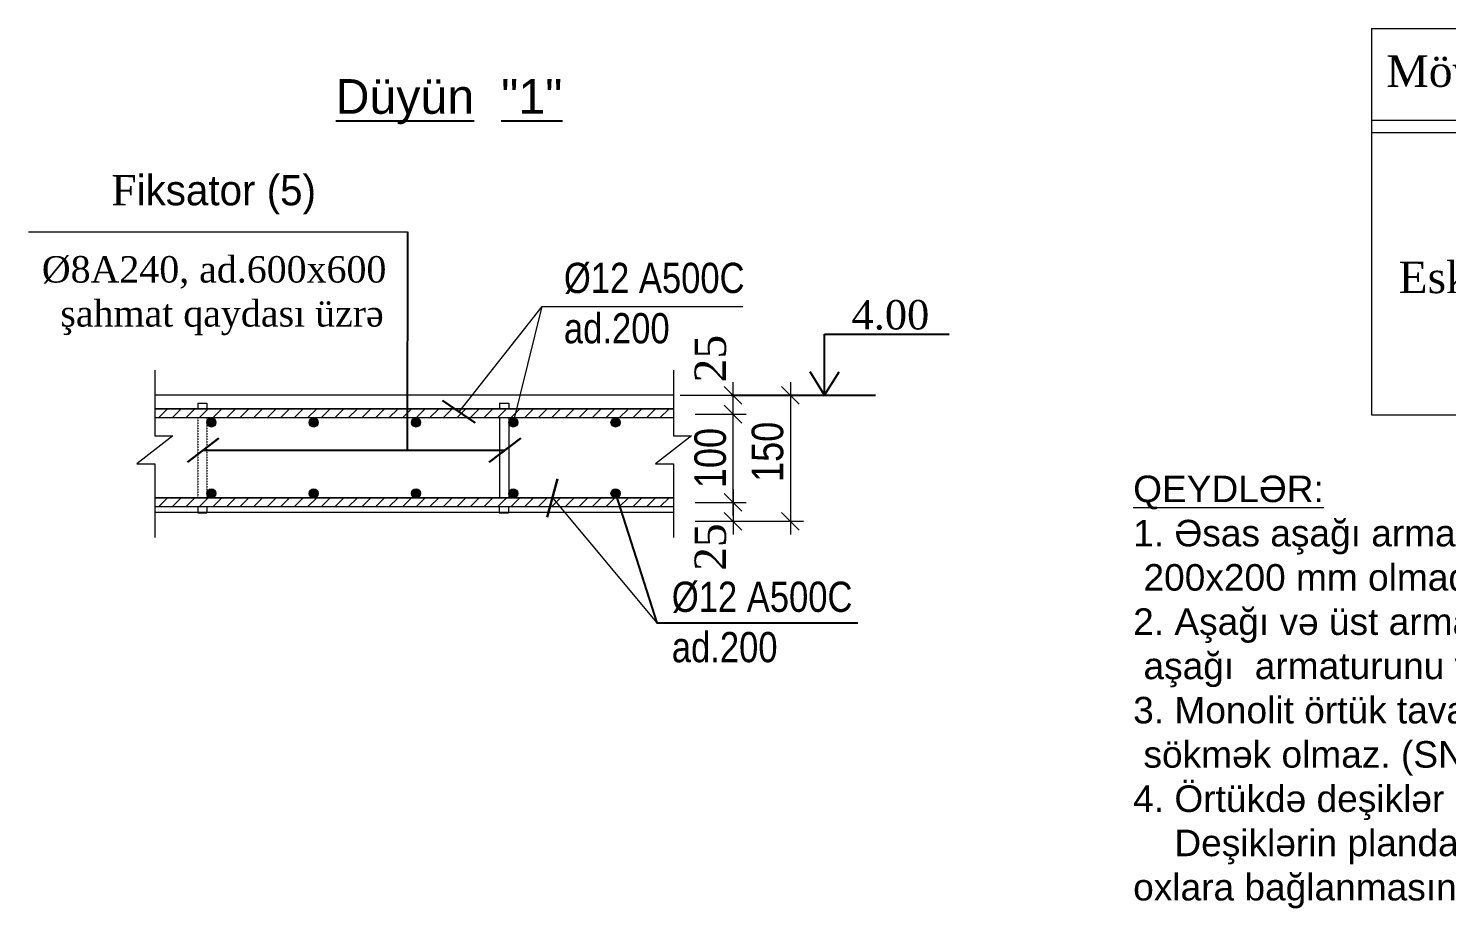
# Model space of a CAD drawing. Header units: millimetres. Extents: x 1177285 to 1225570, y -905119 to -683091.
# Drawn here: x 1198934 to 1212447, y -830127 to -821743 of the extents above; entities that cross this region are included whole.
import ezdxf

# ---------------------------------------------------------------- set-up
doc = ezdxf.new("R2010")
doc.units = ezdxf.units.MM
doc.linetypes.add('HIDDENX2', pattern=[0.75, 0.5, -0.25])
for name, color, linetype, lineweight in [('arm1', 7, 'Continuous', 40), ('Layer3', 7, 'Continuous', 13), ('olchu', 253, 'Continuous', 9), ('XAT-1', 7, 'Continuous', 18), ('xett', 7, 'Continuous', 0)]:
    doc.layers.add(name, color=color, linetype=linetype, lineweight=lineweight)
doc.layers.add('Text', color=7, linetype='Continuous')
doc.styles.add('A3_Times_AzLat', font='A3TI(LA).TTF')
doc.styles.get("Standard").update_dxf_attribs({"font": 'a3ar(la).ttf'})
doc.styles.add('style1', font='A3TI(LA).TTF', dxfattribs={"height": 200})
doc.styles.add('style6', font='ARIALN.TTF', dxfattribs={"height": 300})
doc.styles.add('Times New  Roman', font='times.ttf')
doc.dimstyles.new('DIM_100 N', dxfattribs={"dimscale": 100, "dimtxt": 2.5, "dimasz": 1.7, "dimexe": 1.25, "dimexo": 0.625, "dimtad": 1, "dimdec": 0, "dimtxsty": 'style1', "dimblk": 'OBLIQUE', "dimcen": 2.5, "dimdle": 1.25, "dimclrd": 251, "dimclre": 251, "dimaunit": 1, "dimadec": 3, "dimazin": 0, "dimtfac": 1, "dimtdec": 0, "dimtmove": 1, "dimatfit": 3, "dimfxl": 1.25, "dimlwd": 5, "dimlwe": 5, "dimarcsym": 0})

# ---------------------------------------------------------------- blocks, each defined once
blk = doc.blocks.new('_Oblique')
at = {"color": 0, "linetype": 'ByBlock', "lineweight": -2}
blk.add_line((-0.5, -0.5), (0.5, 0.5), dxfattribs=at)
blk = doc.blocks.new('*D212')
at = {"color": 251, "lineweight": 5, "ltscale": 0.1, "transparency": 16777216}
for p, q in [((1205348, -825238), (1206319, -825238)), ((1205286, -826438), (1206319, -826438))]:
    blk.add_line(p, q, dxfattribs=at)
at = {"color": 251, "linetype": 'ByBlock', "lineweight": 5, "ltscale": 0.1, "transparency": 16777216}
blk.add_line((1206194, -825113), (1206194, -826563), dxfattribs=at)
at = {"layer": 'Defpoints', "color": 0, "lineweight": 30, "ltscale": 0.1, "transparency": 16777216}
for p in [(1205286, -825238), (1205224, -826438), (1206194, -826438)]:
    blk.add_point(p, dxfattribs=at)
at = {"color": 251, "lineweight": 5, "ltscale": 0.1, "transparency": 16777216, "xscale": 170, "yscale": 170, "zscale": 170}
for p, rotation in [((1206194, -825238), 90), ((1206194, -826438), 270)]:
    blk.add_blockref('_Oblique', p, dxfattribs=dict(at, rotation=rotation))
at = {"color": 0, "lineweight": 0, "ltscale": 0.1, "transparency": 16777216, "insert": (1205978, -825777), "char_height": 300, "attachment_point": 5, "rotation": 90, "style": 'style6'}
blk.add_mtext('{\\fArial Narrow|b0|i0|c238|p34;150}', dxfattribs=at)
blk = doc.blocks.new('*D213')
at = {"color": 251, "lineweight": 5, "ltscale": 0.1, "transparency": 16777216}
for p, q in [((1205143, -825238), (1205773, -825238)), ((1205286, -825418), (1205773, -825418))]:
    blk.add_line(p, q, dxfattribs=at)
at = {"color": 251, "linetype": 'ByBlock', "lineweight": 5, "ltscale": 0.1, "transparency": 16777216}
blk.add_line((1205648, -825543), (1205648, -825113), dxfattribs=at)
at = {"layer": 'Defpoints', "color": 0, "lineweight": 30, "ltscale": 0.1, "transparency": 16777216}
for p in [(1205080, -825238), (1205648, -825238), (1205224, -825418)]:
    blk.add_point(p, dxfattribs=at)
at = {"color": 251, "lineweight": 5, "ltscale": 0.1, "transparency": 16777216, "xscale": 170, "yscale": 170, "zscale": 170}
for p, rotation in [((1205648, -825238), 90), ((1205648, -825418), 270)]:
    blk.add_blockref('_Oblique', p, dxfattribs=dict(at, rotation=rotation))
at = {"color": 0, "lineweight": 0, "ltscale": 0.1, "transparency": 16777216, "insert": (1205433, -824889), "char_height": 300, "attachment_point": 5, "rotation": 90, "style": 'style6'}
blk.add_mtext('{\\fTimes New Roman|b0|i0|c238|p18;25}', dxfattribs=at)
blk = doc.blocks.new('*D214')
at = {"color": 251, "linetype": 'ByBlock', "lineweight": 5, "ltscale": 0.1, "transparency": 16777216}
blk.add_line((1205648, -826133), (1205648, -826563), dxfattribs=at)
at = {"color": 251, "lineweight": 5, "ltscale": 0.1, "transparency": 16777216}
for p, q in [((1205286, -826258), (1205773, -826258)), ((1205286, -826438), (1205773, -826438))]:
    blk.add_line(p, q, dxfattribs=at)
at = {"layer": 'Defpoints', "color": 0, "lineweight": 30, "ltscale": 0.1, "transparency": 16777216}
for p in [(1205224, -826258), (1205224, -826438), (1205648, -826438)]:
    blk.add_point(p, dxfattribs=at)
at = {"color": 251, "lineweight": 5, "ltscale": 0.1, "transparency": 16777216, "xscale": 170, "yscale": 170, "zscale": 170}
for p, rotation in [((1205648, -826258), 90), ((1205648, -826438), 270)]:
    blk.add_blockref('_Oblique', p, dxfattribs=dict(at, rotation=rotation))
at = {"color": 0, "lineweight": 0, "ltscale": 0.1, "transparency": 16777216, "insert": (1205433, -826684), "char_height": 300, "attachment_point": 5, "rotation": 90, "style": 'style6'}
blk.add_mtext('{\\fTimes New Roman|b0|i0|c238|p18;25}', dxfattribs=at)
blk = doc.blocks.new('*D215')
at = {"color": 251, "linetype": 'ByBlock', "lineweight": 5, "ltscale": 0.1, "transparency": 16777216}
blk.add_line((1205648, -826383), (1205648, -825293), dxfattribs=at)
at = {"color": 251, "lineweight": 5, "ltscale": 0.1, "transparency": 16777216}
for p, q in [((1205286, -825418), (1205773, -825418)), ((1205286, -826258), (1205773, -826258))]:
    blk.add_line(p, q, dxfattribs=at)
at = {"layer": 'Defpoints', "color": 0, "lineweight": 30, "ltscale": 0.1, "transparency": 16777216}
for p in [(1205224, -825418), (1205648, -825418), (1205224, -826258)]:
    blk.add_point(p, dxfattribs=at)
at = {"color": 251, "lineweight": 5, "ltscale": 0.1, "transparency": 16777216, "xscale": 170, "yscale": 170, "zscale": 170}
for p, rotation in [((1205648, -825418), 90), ((1205648, -826258), 270)]:
    blk.add_blockref('_Oblique', p, dxfattribs=dict(at, rotation=rotation))
at = {"color": 0, "lineweight": 0, "ltscale": 0.1, "transparency": 16777216, "insert": (1205432, -825836), "char_height": 300, "attachment_point": 5, "rotation": 90, "style": 'style6'}
blk.add_mtext('{\\fArial Narrow|b0|i0|c238|p34;10}0', dxfattribs=at)

msp = doc.modelspace()

# ---------------------------------------------------------------- hatches: boundary and pattern name
at = {"layer": 'arm1', "lineweight": 0}
h = msp.add_hatch(dxfattribs=at)
h.set_pattern_fill('ANSI31', color=4, scale=28.75392, style=0)
h.set_pattern_definition([(45, (1182360.61, -846495.87), (-64.5544, 64.5544), [])])
h.paths.add_polyline_path([(1205080.316, -825453.953), (1205080.316, -825367.691), (1200138.373, -825367.691), (1200138.373, -825453.953)])
for points in [[(1200721.201, -825497.055, 1), (1200634.94, -825497.055, 1)], [(1201695.952, -825497.055, 1), (1201609.69, -825497.055, 1)], [(1202670.703, -825497.055, 1), (1202584.441, -825497.055, 1)], [(1203510.332, -825497.055, -1), (1203596.593, -825497.055, -1)], [(1204571.344, -825497.055, 1), (1204485.082, -825497.055, 1)], [(1200721.201, -826172.107, 1), (1200634.94, -826172.107, 1)], [(1201695.952, -826172.107, 1), (1201609.69, -826172.107, 1)], [(1202670.703, -826172.107, 1), (1202584.441, -826172.107, 1)], [(1203510.332, -826172.107, -1), (1203596.593, -826172.107, -1)], [(1204571.344, -826172.107, 1), (1204485.082, -826172.107, 1)]]:
    msp.add_hatch(color=4, dxfattribs=at).paths.add_polyline_path(points)
h = msp.add_hatch(dxfattribs=at)
h.set_pattern_fill('ANSI31', color=4, scale=28.75392, style=0)
h.set_pattern_definition([(45, (1182360.61, -847343.42), (-64.5544, 64.5544), [])])
h.paths.add_polyline_path([(1205080.316, -826301.499), (1205080.316, -826215.238), (1200138.373, -826215.238), (1200138.373, -826301.499)])

# ---------------------------------------------------------------- linework, layer by layer
at = {"color": 2, "lineweight": 13, "ltscale": 3}
for p, q in [((1211730.995, -821743.253), (1211730.995, -825424.001)), ((1211730.995, -821743.253), (1225044.666, -821743.253)), ((1211730.995, -822619.064), (1225044.666, -822619.064)), ((1211730.995, -822736.586), (1225044.666, -822736.586)), ((1211730.995, -825424.001), (1225044.666, -825424.001))]:
    msp.add_line(p, q, dxfattribs=at)
at = {"ltscale": 15}
for p, q in [((1202546.715, -823680.313), (1202544.514, -825762.512)), ((1205631.274, -825237.843), (1207006.792, -825237.843)), ((1200596.475, -825760.454), (1203474.484, -825760.454))]:
    msp.add_line(p, q, dxfattribs=at)
at = {"color": 0}
msp.add_line((1206520.235, -825237.843), (1206520.235, -824654.477), dxfattribs=at)
at = {"color": 7}
msp.add_line((1206520.235, -824654.477), (1207706.011, -824654.477), dxfattribs=at)
at = {"color": 7, "ltscale": 15}
for points in [[(1206520.235, -825237.843), (1206381.633, -825013.499)], [(1206520.235, -825237.843), (1206658.837, -825013.499)]]:
    msp.add_lwpolyline(points, dxfattribs=at)
at = {"layer": 'arm1', "color": 4, "lineweight": 0}
for p, q in [((1205080.316, -825367.691), (1200138.373, -825367.691)), ((1200548.742, -825313.587), (1200548.742, -825367.675)), ((1200548.742, -825313.587), (1200635.004, -825313.587)), ((1200635.004, -825313.587), (1200635.004, -825367.675)), ((1203424.134, -825313.587), (1203424.134, -825367.675)), ((1203424.134, -825313.587), (1203510.396, -825313.587)), ((1203510.396, -825313.587), (1203510.396, -825367.675)), ((1205080.316, -825453.953), (1200138.373, -825453.953)), ((1205080.316, -825453.953), (1200138.373, -825453.953)), ((1203424.134, -825453.937), (1203424.134, -826215.238)), ((1203510.396, -825453.937), (1203510.396, -826215.238)), ((1205080.316, -826215.238), (1200138.373, -826215.238)), ((1205080.316, -826301.499), (1200138.373, -826301.499)), ((1200548.742, -826301.499), (1200548.742, -826356.127)), ((1200635.004, -826301.499), (1200635.004, -826356.127)), ((1203420.813, -826301.499), (1203420.813, -826356.127)), ((1203507.074, -826301.499), (1203507.074, -826356.127)), ((1200548.742, -826356.127), (1200635.004, -826356.127)), ((1203420.813, -826356.127), (1203507.074, -826356.127))]:
    msp.add_line(p, q, dxfattribs=at)
at = {"layer": 'arm1', "color": 4, "linetype": 'HIDDENX2', "lineweight": 0, "ltscale": 0.02}
for p, q in [((1200548.742, -825453.937), (1200548.742, -826215.238)), ((1200635.004, -825453.937), (1200635.004, -826215.238))]:
    msp.add_line(p, q, dxfattribs=at)
at = {"layer": 'arm1', "color": 4, "lineweight": 0}
for points in [[(1200138.373, -825367.691), (1205080.316, -825367.691), (1205080.316, -825453.953), (1200138.373, -825453.953)], [(1200138.373, -826215.238), (1205080.316, -826215.238), (1205080.316, -826301.499), (1200138.373, -826301.499)]]:
    msp.add_lwpolyline(points, dxfattribs=at)
for centre in [(1200678.07, -825497.055), (1201652.821, -825497.055), (1202627.572, -825497.055), (1203553.462, -825497.055), (1204528.213, -825497.055), (1200678.07, -826172.107), (1201652.821, -826172.107), (1202627.572, -826172.107), (1203553.462, -826172.107), (1204528.213, -826172.107)]:
    msp.add_circle(centre, 43.131, dxfattribs=at)
at = {"layer": 'olchu', "lineweight": 30, "ltscale": 200}
for points in [[(1203191.781, -825500.419), (1202878.881, -825288.252)], [(1200749.401, -825645.835), (1200448.783, -825875.072)], [(1203624.793, -825645.835), (1203324.175, -825875.072)], [(1203876.888, -826397.523), (1203976.932, -826032.952)]]:
    msp.add_lwpolyline(points, dxfattribs=at)
at = {"layer": 'Text', "ltscale": 30}
msp.add_lwpolyline([(1204528.213, -826172.107), (1204922.22, -827404.595), (1206838.23, -827404.595)], dxfattribs=at)
at = {"layer": 'XAT-1'}
for p, q in [((1205080.316, -825237.843), (1200138.373, -825237.843)), ((1200138.373, -826352.345), (1205080.316, -826352.345))]:
    msp.add_line(p, q, dxfattribs=at)
at = {"layer": 'xett', "lineweight": 0}
msp.add_line((1203824.695, -824393.869), (1203035.331, -825394.335), dxfattribs=at)
for points in [[(1198933.873, -823680.313), (1198933.873, -823680.313), (1202546.715, -823680.313)], [(1203824.695, -824393.869), (1203553.462, -825497.055)], [(1203824.695, -824393.869), (1203824.695, -824393.869), (1205740.705, -824393.869)], [(1203926.91, -826215.238), (1204922.22, -827404.595)]]:
    msp.add_lwpolyline(points, dxfattribs=at)
at = {"layer": 'xett'}
for points in [[(1200138.373, -824997.77), (1200138.373, -825623.274), (1200311.793, -825623.274), (1199968.169, -825890.157), (1200138.373, -825890.157), (1200138.373, -826591.135)], [(1205080.316, -824997.77), (1205080.316, -825623.274), (1205253.736, -825623.274), (1204910.112, -825890.157), (1205080.316, -825890.157), (1205080.316, -826591.135)]]:
    msp.add_lwpolyline(points, dxfattribs=at)

# ---------------------------------------------------------------- texts
at = {"color": 0, "lineweight": 0, "char_height": 300, "attachment_point": 5}
for s, insert in [('{\\fTimes New Roman|b0|i0|c238|p18;Mövqe}', (1212515.563, -822198.914)), ('{\\fTimes New Roman|b0|i0|c238|p18;Eskiz}', (1212491.874, -824117.105))]:
    msp.add_mtext(s, dxfattribs=dict(at, insert=insert))
at = {"color": 7, "insert": (1207147.447, -824474.128), "char_height": 280, "width": 824.71722, "attachment_point": 5}
msp.add_mtext('{\\fTimes New Roman|b0|i0|c238|p18;4.00}', dxfattribs=at)
at = {"lineweight": 0, "ltscale": 0.1, "insert": (1209460.378, -826002.842), "char_height": 252.875, "width": 24281.44344, "attachment_point": 1, "style": 'style6'}
msp.add_mtext('{\\fArial|b0|i0|c238|p34;\\LQEYD\\fArial|b0|i0|c0|p34;LƏ\\fArial|b0|i0|c238|p34;R:\\P\\l1. \\fArial|b0|i0|c0|p34;Ə\\fArial|b0|i0|c238|p34;sas aşağı\\fArial|b0|i0|c0|p34; \\fArial|b0|i0|c238|p34;armatur toru %%C12 A500C\\fArial|b0|i0|c0|p34;, \\fArial|b0|i0|c238|p34; üst armatur toru  %%C12A500C\\fArial|b0|i0|c0|p34; \\fArial|b0|i0|c238|p34;millərindən addım\\P 200x200 mm\\fArial|b0|i0|c0|p34; \\fArial|b0|i0|c238|p34;olmaqla yığılır\\fArial|b0|i0|c0|p34;.\\P\\fArial|b0|i0|c238|p34;2. Aşağı və üst armatur torları bir-biri ilə birləşdirici millər ilə bağlanır, bağlayıcı millər aşağı\\fArial|b0|i0|c0|p34; \\fArial|b0|i0|c238|p34;torun\\P aşağı \\fArial|b0|i0|c0|p34; \\fArial|b0|i0|c238|p34;armaturunu və üst torun\\fArial|b0|i0|c0|p34; \\fArial|b0|i0|c238|p34;üst armaturunu qapayır\\fArial|b0|i0|c0|p34;.\\P\\fArial|b0|i0|c238|p34;3\\fArial|b0|i0|c0|p34;. Monolit \\fArial|b0|i0|c238|p34;örtük tavası öz lahiyə möhkəmliyinin \\fArial|b0|i0|c0|p34;70%-ni almadan onu y\\fArial|b0|i0|c238|p34;ükləmək və qəlibini\\fArial|b0|i0|c0|p34; \\fArial|b0|i0|c238|p34;\\P\\fArial|b0|i0|c0|p34; \\fArial|b0|i0|c238|p34;sökmək\\fArial|b0|i0|c0|p34; \\fArial|b0|i0|c238|p34;olmaz\\fArial|b0|i0|c0|p34;. (S\\fArial|b0|i0|c238|p34;NİP 3.03.01-87)\\fArial|b0|i0|c0|p34;\\P\\fArial|b0|i0|c238|p34;4\\fArial|b0|i0|c0|p34;. \\fArial|b0|i0|c238|p34;Örtükdə deşiklər ətrafında üst və alt torlara əlavə 2%%C16A500C\\fArial|b0|i0|c0|p34; armaturlar\\fArial|b0|i0|c238|p34;ı qoyularaq gücləndirilir.\\fArial|b0|i0|c0|p34; \\P    D\\fArial|b0|i0|c238|p34;eşiklərin planda \\fArial|b0|i0|c0|p34;y\\fArial|b0|i0|c238|p34;erləşməsinə memarlıq\\fArial|b0|i0|c0|p34; \\fArial|b0|i0|c238|p34;hissəsinin müvafiq cizgilərində baxmalı\\fArial|b0|i0|c0|p34;.\\fArial|b0|i0|c238|p34;Deşiklərin \\Poxlara bağlanmasına bax  müvafiq örtük elementlərinin yerləşmə sxeminə}', dxfattribs=at)
at = {"layer": 'Layer3', "color": 0, "lineweight": 25, "insert": (1199231.046, -822226.668), "char_height": 520, "width": 7423.62436, "attachment_point": 1}
msp.add_mtext('\\pxqc;{\\H0.63462x;\\LD\\fArial|b0|i0|c238|p34;üyün  "1"}', dxfattribs=at)
at = {"layer": 'Text', "ltscale": 30, "insert": (1199723.751, -823514.905), "char_height": 287.5392, "attachment_point": 7, "style": 'A3_Times_AzLat'}
msp.add_mtext_dynamic_manual_height_columns('{\\fTimes New Roman|b0|i0|c238|p18;F}iksator (5)', width=3173.02811, gutter_width=1.25, heights=[1566.389], dxfattribs=at)
at = {"layer": 'Text', "ltscale": 30, "insert": (1198953.76, -824666.624), "char_height": 287.5392, "attachment_point": 7, "style": 'Times New  Roman'}
msp.add_mtext(' {\\H0.875x;%%C8A\\fTimes New Roman|b0|i0|c238|p18;240\\fTimes New Roman|b0|i0|c204|p18;, \\fTimes New Roman|b0|i0|c238|p18;ad.\\fTimes New Roman|b0|i0|c204|p18;6\\fTimes New Roman|b0|i0|c238|p18;00x\\fTimes New Roman|b0|i0|c204|p18;6\\fTimes New Roman|b0|i0|c238|p18;00\\fTimes New Roman|b0|i0|c204|p18;\\P   \\fTimes New Roman|b0|i0|c238|p18;şahmat qaydası üzrə}', dxfattribs=at)
at = {"layer": 'Text', "ltscale": 30, "char_height": 287.5392, "width": 3053.17713, "attachment_point": 1, "style": 'Times New  Roman'}
for insert in [(1204036.637, -823976.217), (1205064.676, -827013.46)]:
    msp.add_mtext('{\\fArial Narrow|b0|i0|c0|p34;%%C1\\fArial Narrow|b0|i0|c238|p34;2\\fArial Narrow|b0|i0|c0|p34; A\\fArial Narrow|b0|i0|c238|p34;500C  \\Pad.200}', dxfattribs=dict(at, insert=insert))

# ---------------------------------------------------------------- dimensions: what is measured, and where the dimension line sits
at = {"lineweight": 0, "ltscale": 0.1}
for base, p1, p2, angle, text, picture, middle in [((1205647.852, -825237.843), (1205223.851, -825417.843), (1205080.316, -825237.843), 90, '{\\fTimes New Roman|b0|i0|c238|p18;25}', '*D213', (1205647.852, -824889.444)), ((1206194.033, -826437.843), (1205285.882, -825237.843), (1205223.851, -826437.843), 90, '{\\fArial Narrow|b0|i0|c238|p34;150}', '*D212', (1206194.033, -825777.267)), ((1205647.852, -825417.843), (1205223.851, -826257.843), (1205223.851, -825417.843), 90, '{\\fArial Narrow|b0|i0|c238|p34;10}0', '*D215', (1205647.852, -825835.957)), ((1205647.852, -826437.843), (1205223.851, -826257.843), (1205223.851, -826437.843), 270, '{\\fTimes New Roman|b0|i0|c238|p18;25}', '*D214', (1205647.852, -826683.881))]:
    dim = msp.add_linear_dim(base=base, p1=p1, p2=p2, angle=angle, text=text, dimstyle='DIM_100 N', override={"dimtxsty": 'style6'}, dxfattribs=at)
    dim.commit()
    dim.dimension.update_dxf_attribs({"geometry": picture, "text_midpoint": middle, "dimtype": 160})

doc.saveas('drawing.dxf')
